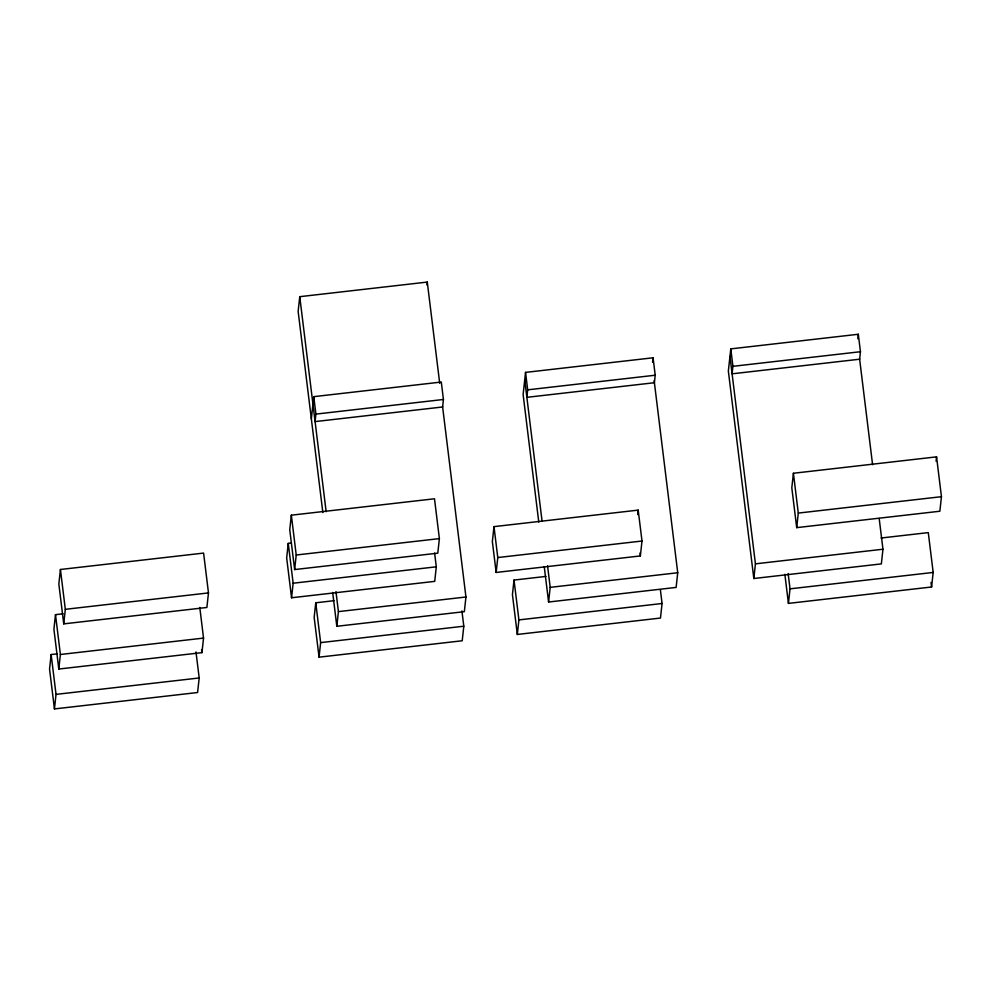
<?xml version="1.0" encoding="UTF-8"?>
<svg xmlns="http://www.w3.org/2000/svg" width="991" height="991" viewBox="0 0 991 991"><rect width="100%" height="100%" fill="white"/><g stroke="black" fill="none" stroke-linecap="round" stroke-linejoin="round"><path stroke-width="1.49" d="M57.23 653.849L51.136 654.543L49.55 669.098L54.443 708.924L197.593 692.523L199.191 677.98L195.983 651.942M63.114 613.788L55.496 614.655L53.91 629.198L58.803 669.036L201.953 652.635L203.539 638.093L199.786 607.446M60.426 569.491L58.841 584.033L63.734 623.872L206.884 607.471L208.482 592.915L203.589 553.089L60.426 569.491L65.319 609.316L63.734 623.872M54.443 708.924L56.029 694.381L51.136 654.543M58.803 669.036L60.389 654.494L55.496 614.655M439.719 383.393L427.282 282.076L299.753 296.681L298.142 311.347L322.855 512.558M291.304 543.031L288.257 543.39L286.672 557.933L291.552 597.771L434.715 581.37L436.3 566.815L434.603 553.028M291.342 515.184L289.744 529.727L294.637 569.565L437.799 553.164L439.385 538.609L434.492 498.783L291.342 515.184L296.222 555.01L294.637 569.565M291.552 597.771L293.15 583.216L288.257 543.39M311.347 418.821L313.763 396.66L441.292 382.043L443.435 399.484L442.618 406.979L315.088 421.596L315.906 414.102L313.763 396.66M334.029 600.695L315.757 602.788L314.159 617.331L319.052 657.169L462.215 640.768L463.8 626.213L461.917 610.902M319.052 657.169L320.638 642.614L315.757 602.788M442.556 406.446L465.943 597.003L464.345 611.67L336.816 626.287L338.414 611.62L335.961 591.639M426.96 285.012L427.282 282.076M493.989 526.63L492.354 541.544L496.157 572.451L640.359 555.939L641.995 541.024L638.192 510.117L493.989 526.63L497.779 557.549L496.157 572.451M525.54 372.393L527.683 389.835L526.865 397.329L654.394 382.724L655.212 375.23L653.069 357.788L525.54 372.393L523.124 394.554L538.782 522.108M546.004 576.403L514.019 580.069L512.434 594.612L517.327 634.451L660.477 618.05L662.062 603.507L660.378 589.719M517.327 634.451L518.912 619.908L514.019 580.069M654.147 380.643L677.733 572.748L676.122 587.415L548.593 602.02L550.191 587.353L547.552 565.836M652.586 362.285L653.069 357.788M637.708 514.589L638.192 510.117M730.776 348.882L732.919 366.323L732.101 373.818L859.631 359.213L860.448 351.718L858.305 334.264L730.776 348.882L728.348 371.043L753.829 578.509L881.358 563.891L882.956 549.225L879.19 518.491M753.829 578.509L755.427 563.842L729.958 356.376M793.407 473.264L791.809 487.807L796.702 527.633L939.864 511.232L941.45 496.689L936.557 456.863L793.407 473.264L798.288 513.09L796.702 527.633M881.073 538.014L928.282 532.613L933.175 572.439L931.59 586.994L788.427 603.395L790.025 588.84L788.142 573.529M857.81 338.761L858.305 334.264M936.086 461.224L936.557 456.863M315.906 414.102L443.435 399.484M527.683 389.835L655.212 375.23M732.919 366.323L860.448 351.718M296.222 555.01L439.385 538.609M798.288 513.09L941.45 496.689M497.779 557.549L641.995 541.024M65.319 609.316L208.482 592.915M293.15 583.216L436.3 566.815M338.414 611.62L465.943 597.003M550.191 587.353L677.733 572.748M755.427 563.842L882.956 549.225M60.389 654.494L203.539 638.093M320.638 642.614L463.8 626.213M518.912 619.908L662.062 603.507M790.025 588.84L933.175 572.439M56.029 694.381L199.191 677.98M931.02 582.398L931.59 586.994M859.569 358.668L872.588 464.705M784.86 574.284L788.427 603.395M640 552.99L640.359 555.939M524.722 379.887L542.077 521.266M544.257 566.679L548.593 602.02M299.753 296.681L326.15 511.728M332.666 592.469L336.816 626.287M201.582 649.576L201.953 652.635"/></g></svg>
